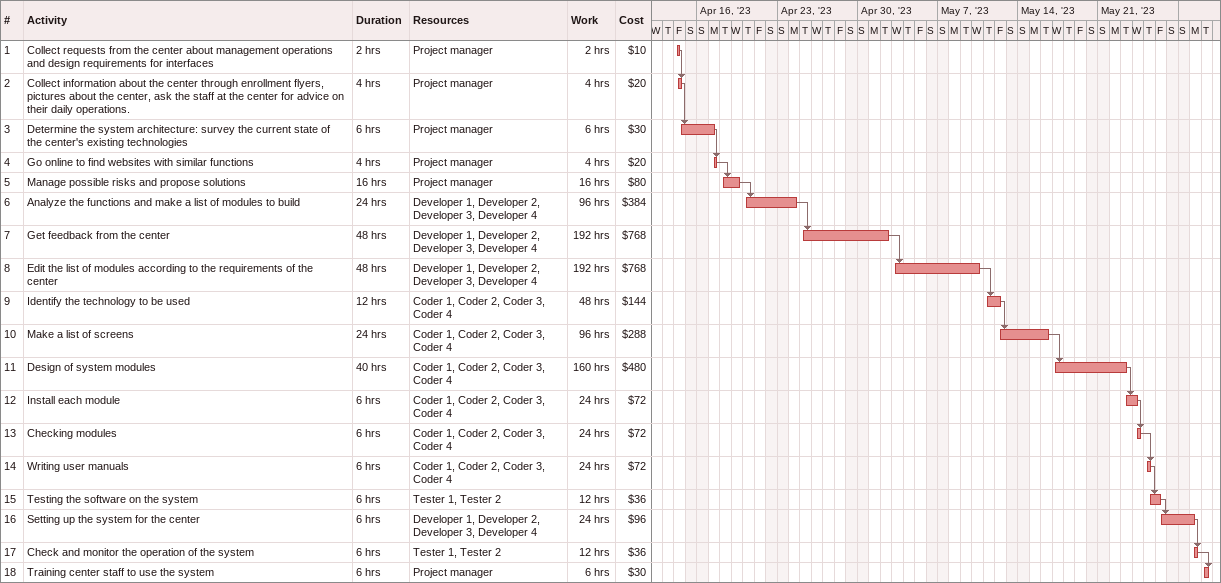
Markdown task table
| ID | Task | Duration | Start | Finish | Predecessors | Resources | Work (h) | Cost ($) |
|---|---|---|---|---|---|---|---|---|
| 1 | Collect requests from the center about management operations and design requirements for interfaces | 2h | 2023-04-14 | 2023-04-14 |  | Project manager | 2 | 10 |
| 2 | Collect information about the center through enrollment flyers, pictures about the center, ask the staff at the center for advice on their daily operations. | 4h | 2023-04-14 | 2023-04-14 | 1 | Project manager | 4 | 20 |
| 3 | Determine the system architecture: survey the current state of the center's existing technologies | 6h | 2023-04-14 | 2023-04-17 | 2 | Project manager | 6 | 30 |
| 4 | Go online to find websites with similar functions | 4h | 2023-04-17 | 2023-04-17 | 3 | Project manager | 4 | 20 |
| 5 | Manage possible risks and propose solutions | 16h | 2023-04-18 | 2023-04-19 | 4 | Project manager | 16 | 80 |
| 6 | Analyze the functions and make a list of modules to build | 24h | 2023-04-20 | 2023-04-24 | 5 | Developer 1, Developer 2, Developer 3, Developer 4 | 96 | 384 |
| 7 | Get feedback from the center | 48h | 2023-04-25 | 2023-05-02 | 6 | Developer 1, Developer 2, Developer 3, Developer 4 | 192 | 768 |
| 8 | Edit the list of modules according to the requirements of the center | 48h | 2023-05-03 | 2023-05-10 | 7 | Developer 1, Developer 2, Developer 3, Developer 4 | 192 | 768 |
| 9 | Identify the technology to be used | 12h | 2023-05-11 | 2023-05-12 | 8 | Coder 1, Coder 2, Coder 3, Coder 4 | 48 | 144 |
| 10 | Make a list of screens | 24h | 2023-05-12 | 2023-05-16 | 9 | Coder 1, Coder 2, Coder 3, Coder 4 | 96 | 288 |
| 11 | Design of system modules | 40h | 2023-05-17 | 2023-05-23 | 10 | Coder 1, Coder 2, Coder 3, Coder 4 | 160 | 480 |
| 12 | Install each module | 6h | 2023-05-23 | 2023-05-24 | 11 | Coder 1, Coder 2, Coder 3, Coder 4 | 24 | 72 |
| 13 | Checking modules | 6h | 2023-05-24 | 2023-05-24 | 12 | Coder 1, Coder 2, Coder 3, Coder 4 | 24 | 72 |
| 14 | Writing user manuals | 6h | 2023-05-25 | 2023-05-25 | 13 | Coder 1, Coder 2, Coder 3, Coder 4 | 24 | 72 |
| 15 | Testing the software on the system | 6h | 2023-05-25 | 2023-05-26 | 14 | Tester 1, Tester 2 | 12 | 36 |
| 16 | Setting up the system for the center | 6h | 2023-05-26 | 2023-05-29 | 15 | Developer 1, Developer 2, Developer 3, Developer 4 | 24 | 96 |
| 17 | Check and monitor the operation of the system | 6h | 2023-05-29 | 2023-05-29 | 16 | Tester 1, Tester 2 | 12 | 36 |
| 18 | Training center staff to use the system | 6h | 2023-05-30 | 2023-05-30 | 17 | Project manager | 6 | 30 |
